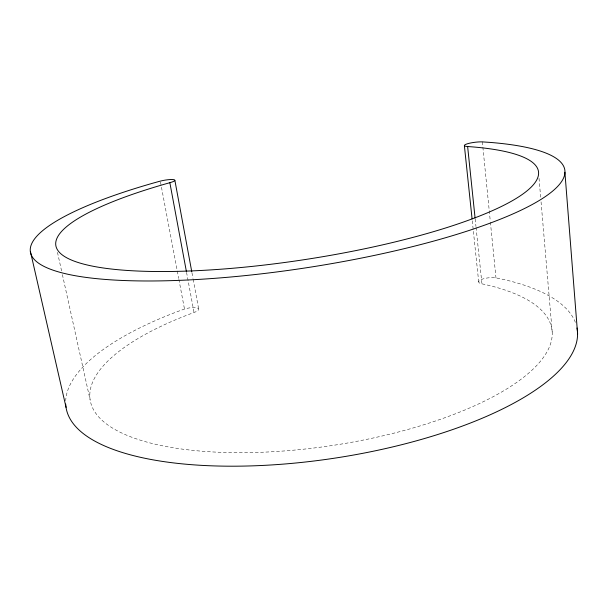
<?xml version="1.0" encoding="UTF-8"?>
<svg xmlns="http://www.w3.org/2000/svg" width="608" height="608" viewBox="0 0 608 608"><rect width="100%" height="100%" fill="white"/><g stroke="black" fill="none" stroke-linecap="round" stroke-linejoin="round"><path stroke-width="0.46" stroke-dasharray="3.04 2.28" d="M575.366 322.369A258.552 90.85 -8.7 0 0 503.591 279.482L495.976 277.879A10.549 3.139 -5.7 0 0 481.392 279.513A10.549 3.139 -5.7 0 0 481.946 283.852L482.516 283.959A233.601 81.7 -8.7 0 1 474.612 405.764A233.601 81.7 -8.7 0 1 137.644 439.295A233.601 81.7 -8.7 0 1 193.42 312.725L194.043 312.504A9.964 2.873 -10.7 0 0 197.448 308.013A9.964 2.873 -10.7 0 0 184.482 309.054L178.41 311.25A258.552 90.85 -8.7 0 0 65.694 400.71M57.471 252.358L61.568 270.887M62.388 274.588L90.045 399.654M160.489 182.035L177.126 270.112M177.3 271.039L178.706 278.456M178.881 279.384L184.482 309.054M186.557 272.354L194.043 312.504M191.961 272.772L192.994 278.38M193.169 279.315L198.694 309.198M475.182 218.948L475.965 226.472M476.064 227.415L481.946 283.852M472.279 220.81L478.709 281.968M482.349 141.884L490.299 221.213M490.39 222.156L495.976 277.879M539.03 178.304L540.641 197.159M541.052 201.871L552.201 331.953"/><path stroke-width="0.91" d="M169.852 182.704L169.199 182.879A244.089 51.688 -8.7 0 0 102.623 267.885A244.089 51.688 -8.7 0 0 454.222 225.188A244.089 51.688 -8.7 0 0 468.213 146.566L467.628 146.528A10.959 1.961 -7 0 1 467.233 143.83A10.959 1.961 -7 0 1 482.349 141.884L490.147 142.409A270.271 57.524 -8.7 0 1 469.855 230.212A270.271 57.524 -8.7 0 1 82.247 276.868A270.271 57.524 -8.7 0 1 153.93 182.879L160.314 181.108A10.321 1.794 -9.9 0 1 173.675 179.641A10.321 1.794 -9.9 0 1 169.852 182.704L186.382 271.419M30.4 251.408L66.052 407.36M174.868 180.318L191.786 271.844M467.628 146.528L475.084 218.014M464.368 145.548L472.082 218.933M564.9 172.262L577.6 333.845M577.007 327.986A258.552 90.85 -8.7 0 1 332.789 458.44A258.552 90.85 -8.7 0 1 65.702 404.039"/></g></svg>
